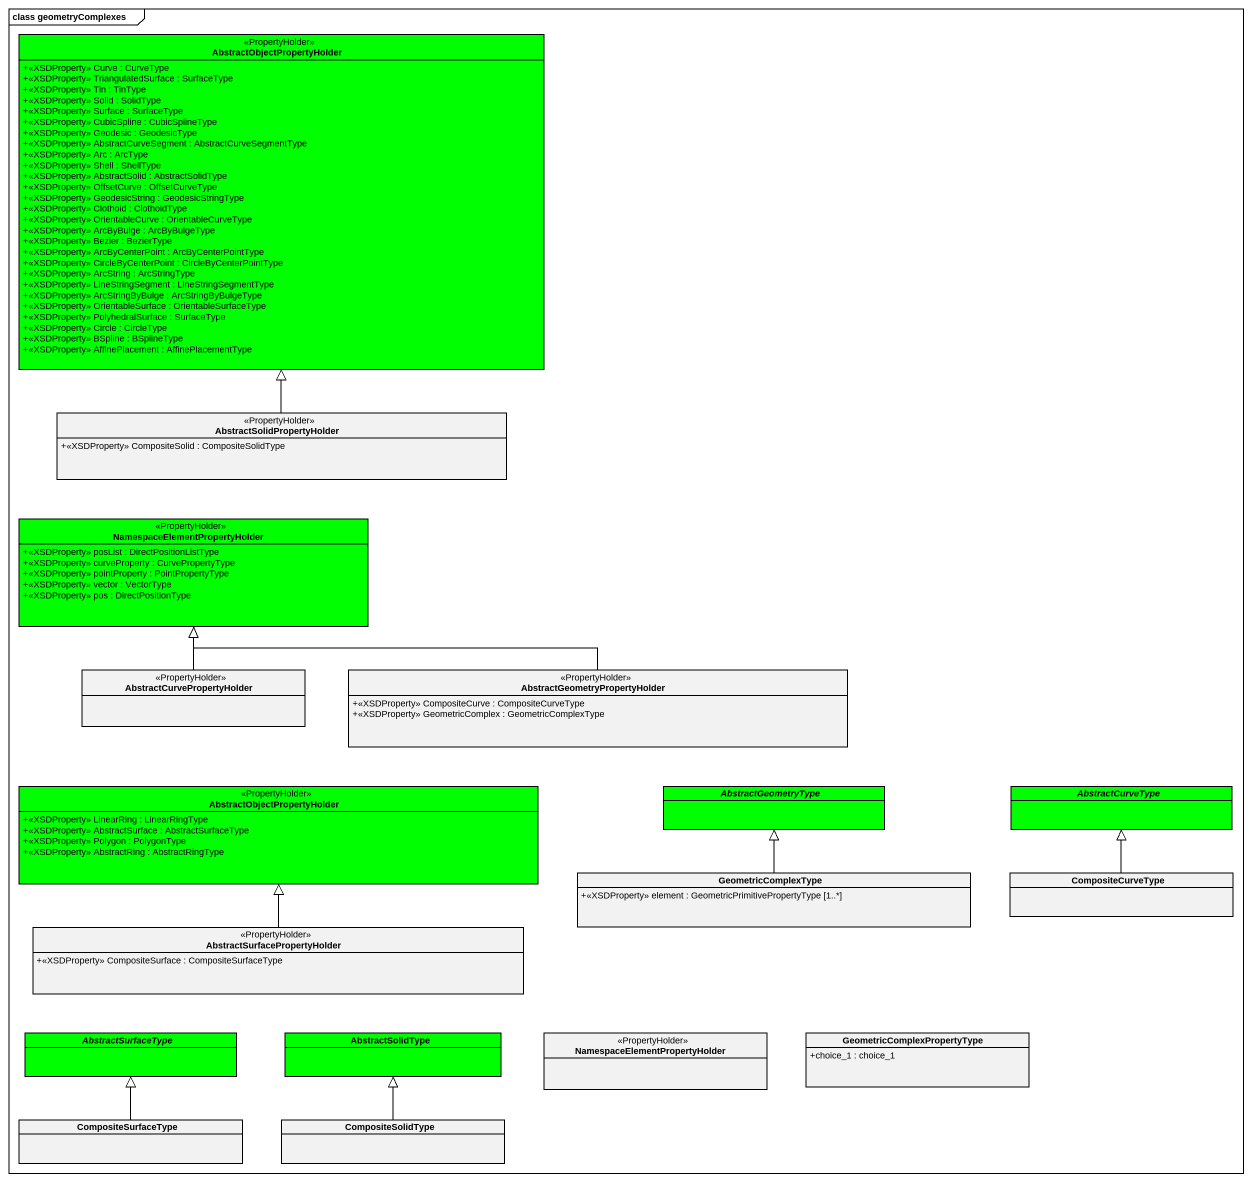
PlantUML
@startuml
mainframe class geometryComplexes
hide circle
hide empty members
skinparam classAttributeIconSize 0
class AbstractObjectPropertyHolder <<PropertyHolder>> #00FF00 {
  +<<XSDProperty>> Curve : CurveType
  +<<XSDProperty>> TriangulatedSurface : SurfaceType
  +<<XSDProperty>> Tin : TinType
  +<<XSDProperty>> Solid : SolidType
  +<<XSDProperty>> Surface : SurfaceType
  +<<XSDProperty>> CubicSpline : CubicSplineType
  +<<XSDProperty>> Geodesic : GeodesicType
  +<<XSDProperty>> AbstractCurveSegment : AbstractCurveSegmentType
  +<<XSDProperty>> Arc : ArcType
  +<<XSDProperty>> Shell : ShellType
  +<<XSDProperty>> AbstractSolid : AbstractSolidType
  +<<XSDProperty>> OffsetCurve : OffsetCurveType
  +<<XSDProperty>> GeodesicString : GeodesicStringType
  +<<XSDProperty>> Clothoid : ClothoidType
  +<<XSDProperty>> OrientableCurve : OrientableCurveType
  +<<XSDProperty>> ArcByBulge : ArcByBulgeType
  +<<XSDProperty>> Bezier : BezierType
  +<<XSDProperty>> ArcByCenterPoint : ArcByCenterPointType
  +<<XSDProperty>> CircleByCenterPoint : CircleByCenterPointType
  +<<XSDProperty>> ArcString : ArcStringType
  +<<XSDProperty>> LineStringSegment : LineStringSegmentType
  +<<XSDProperty>> ArcStringByBulge : ArcStringByBulgeType
  +<<XSDProperty>> OrientableSurface : OrientableSurfaceType
  +<<XSDProperty>> PolyhedralSurface : SurfaceType
  +<<XSDProperty>> Circle : CircleType
  +<<XSDProperty>> BSpline : BSplineType
  +<<XSDProperty>> AffinePlacement : AffinePlacementType
}
class AbstractSolidPropertyHolder <<PropertyHolder>> {
  +<<XSDProperty>> CompositeSolid : CompositeSolidType
}
class "NamespaceElementPropertyHolder" as NamespaceElementPropertyHold <<PropertyHolder>> #00FF00 {
  +<<XSDProperty>> posList : DirectPositionListType
  +<<XSDProperty>> curveProperty : CurvePropertyType
  +<<XSDProperty>> pointProperty : PointPropertyType
  +<<XSDProperty>> vector : VectorType
  +<<XSDProperty>> pos : DirectPositionType
}
class AbstractCurvePropertyHolder <<PropertyHolder>>
class "AbstractGeometryPropertyHolder" as AbstractGeometryPropertyHold <<PropertyHolder>> {
  +<<XSDProperty>> CompositeCurve : CompositeCurveType
  +<<XSDProperty>> GeometricComplex : GeometricComplexType
}
class "AbstractObjectPropertyHolder" as AbstractObjectPropertyHolder_2 <<PropertyHolder>> #00FF00 {
  +<<XSDProperty>> LinearRing : LinearRingType
  +<<XSDProperty>> AbstractSurface : AbstractSurfaceType
  +<<XSDProperty>> Polygon : PolygonType
  +<<XSDProperty>> AbstractRing : AbstractRingType
}
abstract class AbstractGeometryType #00FF00
abstract class AbstractCurveType #00FF00
class GeometricComplexType {
  +<<XSDProperty>> element : GeometricPrimitivePropertyType [1..*]
}
class CompositeCurveType
class "AbstractSurfacePropertyHolder" as AbstractSurfacePropertyHolde <<PropertyHolder>> {
  +<<XSDProperty>> CompositeSurface : CompositeSurfaceType
}
abstract class AbstractSurfaceType #00FF00
class AbstractSolidType #00FF00
class "NamespaceElementPropertyHolder" as NamespaceElementPropertyHold_2 <<PropertyHolder>>
class GeometricComplexPropertyType {
  +choice_1 : choice_1
}
class CompositeSurfaceType
class CompositeSolidType
AbstractSolidPropertyHolder -up-|> AbstractObjectPropertyHolder
AbstractCurvePropertyHolder -up-|> NamespaceElementPropertyHold
AbstractGeometryPropertyHold -left-|> NamespaceElementPropertyHold
GeometricComplexType -up-|> AbstractGeometryType
CompositeCurveType -up-|> AbstractCurveType
AbstractSurfacePropertyHolde -up-|> AbstractObjectPropertyHolder_2
CompositeSurfaceType -up-|> AbstractSurfaceType
CompositeSolidType -up-|> AbstractSolidType
@enduml
